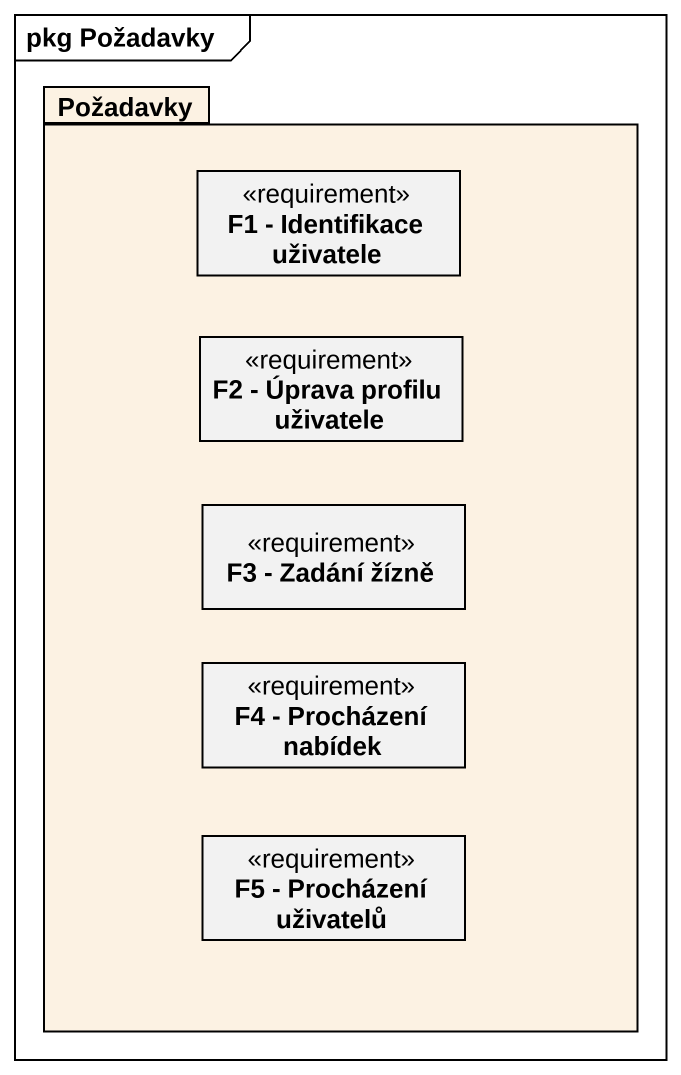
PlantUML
@startuml
mainframe pkg Požadavky
hide circle
hide empty members
package Požadavky #FCF2E3 {
  class "F1 - Identifikace uživatele" as F1_Identifikace_uživatele <<requirement>>
  class "F2 - Úprava profilu uživatele" as F2_Úprava_profilu_uživatele <<requirement>>
  class "F3 - Zadání žízně" as F3_Zadání_žízně <<requirement>>
  class "F4 - Procházení nabídek" as F4_Procházení_nabídek <<requirement>>
  class "F5 - Procházení uživatelů" as F5_Procházení_uživatelů <<requirement>>
}
@enduml
